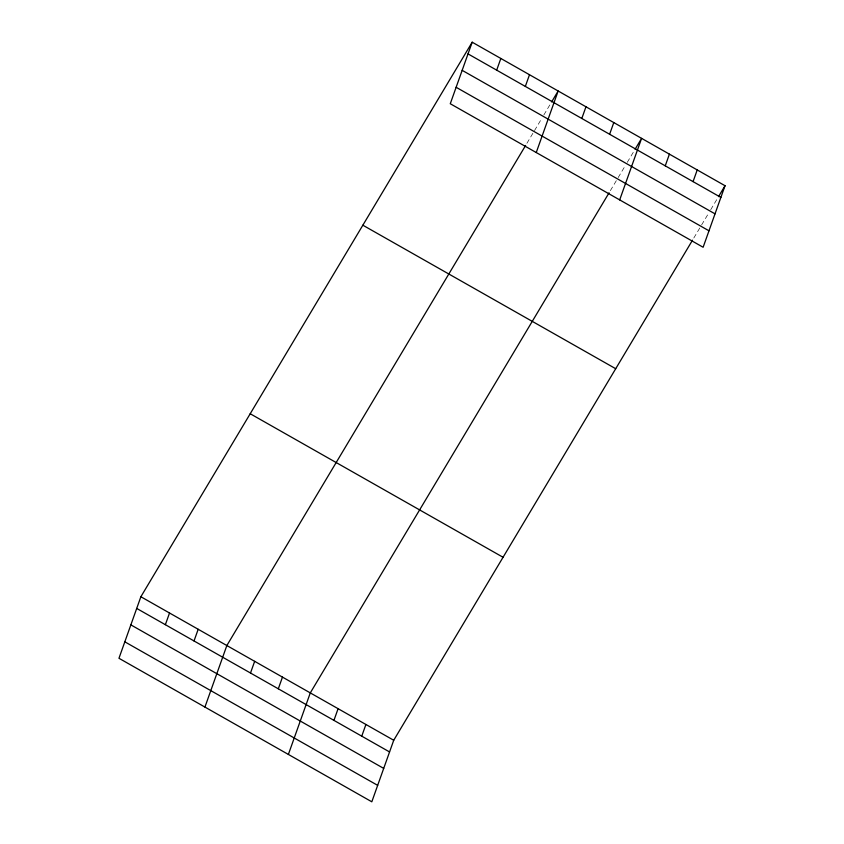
<?xml version="1.0" encoding="UTF-8"?>
<svg xmlns="http://www.w3.org/2000/svg" width="844" height="844" viewBox="0 0 844 844"><rect width="100%" height="100%" fill="white"/><g stroke="black" fill="none" stroke-linecap="round" stroke-linejoin="round"><path stroke-width="0.63" stroke-dasharray="4.22 3.17" d="M526.92 143.28L541.89 118.234M543.842 114.963L550.995 102.979M610.36 190.649L617.523 178.664M618.167 177.578L625.33 165.593M627.282 162.322L634.435 150.348M693.8 238.008L700.963 226.034M701.607 224.937L708.77 212.962M710.722 209.692L717.231 198.794"/><path stroke-width="1.27" d="M472.186 42.2L450.274 103.738L703.126 247.26L725.038 185.722L472.186 42.2L140.874 596.74L118.962 658.278L371.814 801.8L393.726 740.262L692.502 240.192M165.371 624.687L169.528 613.008M194.025 640.955L198.182 629.276M204.934 707.072L226.846 645.544L525.612 145.463M250.499 673.016L254.656 661.327M496.683 70.147L500.84 58.468M278.309 688.799L282.466 677.12M525.337 86.415L529.494 74.736M288.374 754.441L310.286 692.903L609.062 192.822M333.939 720.375L338.096 708.686M536.246 152.532L558.158 90.994L551.649 101.892M361.749 736.168L365.916 724.479M581.811 118.476L585.968 106.787M609.621 134.259L613.788 122.57M619.686 199.891L641.598 138.363L635.089 149.251M665.251 165.835L669.408 154.146M693.061 181.618L697.228 169.939M718.529 196.62L725.038 185.722M468.019 53.889L720.881 197.412M462.164 70.337L715.026 213.859M456.129 87.28L708.981 230.813M362.846 225.2L615.709 368.722M250.204 413.739L503.056 557.272M140.874 596.74L393.726 740.262M136.707 608.429L389.569 751.951M130.852 624.876L383.703 768.399M124.817 641.82L377.669 785.353"/></g></svg>
